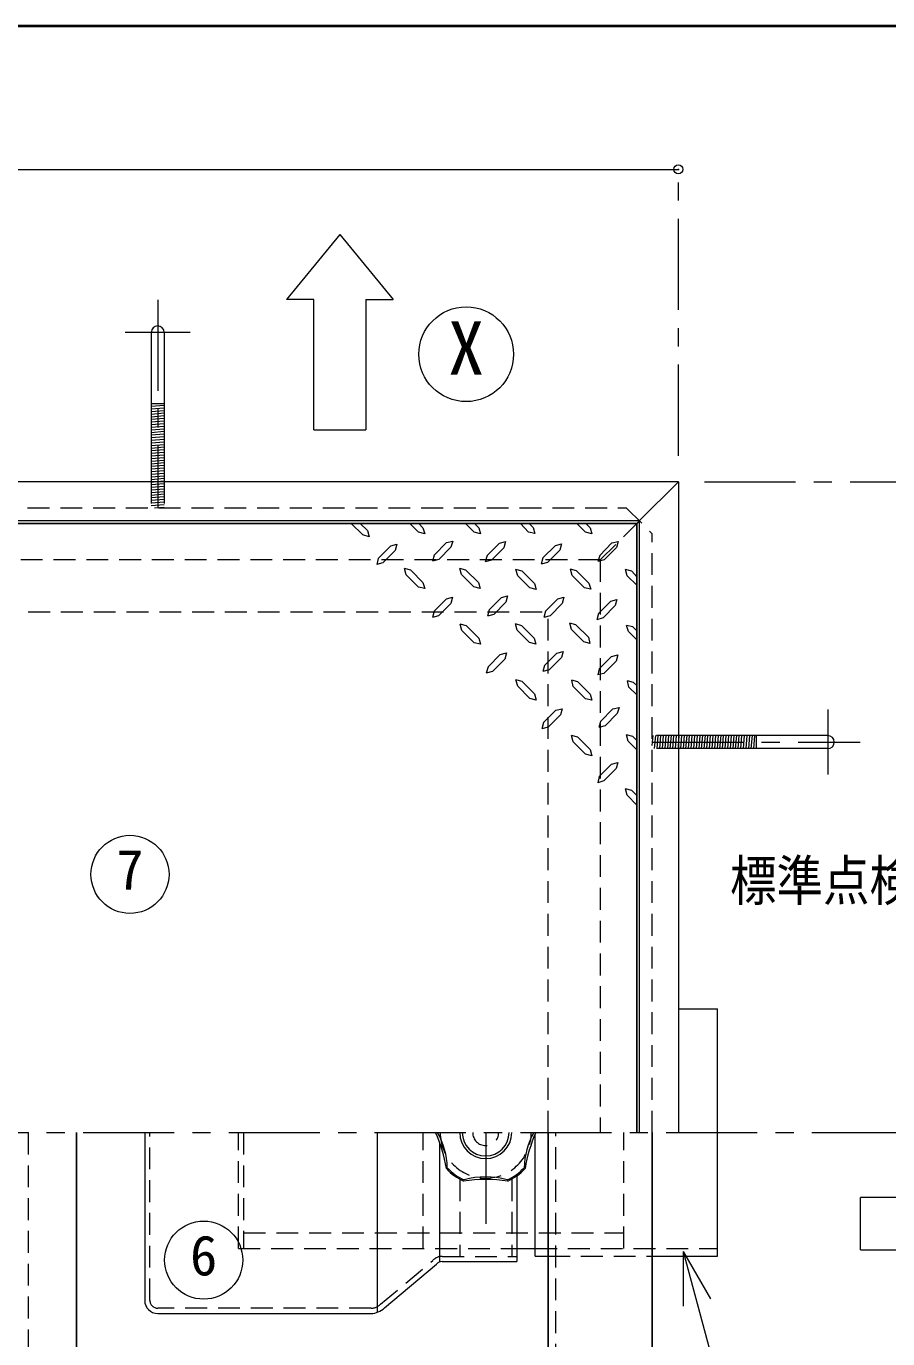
# Model space of a CAD drawing. Units: millimetres at full size, sheet at 1:7; details may follow other scales. Extents: x -1487 to 1348, y -983 to 984.
# Drawn here: x 20 to 351, y 479 to 984 of the extents above; entities that cross this region are included whole.
import ezdxf
from ezdxf.enums import TextEntityAlignment as Align

# ---------------------------------------------------------------- set-up
doc = ezdxf.new("R2010")
doc.units = ezdxf.units.MM
doc.header["$LTSCALE"] = 7
doc.header["$PDMODE"] = 32
doc.header["$PDSIZE"] = 3.5
doc.linetypes.add('CHAIN1', pattern=[8, 5, -1, 1, -1])
doc.linetypes.add('DASHED1', pattern=[1.8, 1.2, -0.6])
doc.layers.add('0-A', color=4, linetype='Continuous', lineweight=9)
doc.styles.add('ＭＳ ゴシック', font='')
doc.styles.get('ＭＳ ゴシック').set_extended_font_data('MS Gothic')

msp = doc.modelspace()

# ---------------------------------------------------------------- linework, layer by layer
at = {"layer": '0-A', "color": 1, "lineweight": 40}
msp.add_line((1347.643, 983.513), (-1487.357, 983.513), dxfattribs=at)
at = {"layer": '0-A'}
for p, q in [((-629.857, 928.513), (270.143, 928.513)), ((140.143, 903.513), (119.643, 878.513)), ((140.143, 903.513), (160.643, 878.513)), ((130.143, 878.513), (119.643, 878.513)), ((130.143, 828.513), (130.143, 878.513)), ((150.143, 878.513), (160.643, 878.513)), ((150.143, 878.513), (150.143, 828.513)), ((72.643, 838.412), (67.643, 838.412)), ((67.643, 837.542), (72.643, 837.95)), ((67.643, 836.538), (72.643, 836.947)), ((67.643, 835.535), (72.643, 835.943)), ((67.643, 834.532), (72.643, 834.94)), ((67.643, 833.528), (72.643, 833.937)), ((67.643, 832.525), (72.643, 832.933)), ((67.643, 831.522), (72.643, 831.93)), ((67.643, 830.518), (72.643, 830.927)), ((67.643, 829.515), (72.643, 829.923)), ((67.643, 828.512), (72.643, 828.92)), ((67.643, 827.508), (72.643, 827.917)), ((67.643, 826.505), (72.643, 826.913)), ((130.143, 828.513), (150.143, 828.513)), ((67.643, 825.502), (72.643, 825.91)), ((67.643, 824.498), (72.643, 824.907)), ((67.643, 823.495), (72.643, 823.903)), ((67.643, 822.492), (72.643, 822.9)), ((67.643, 821.488), (72.643, 821.897)), ((67.643, 820.485), (72.643, 820.893)), ((67.643, 819.482), (72.643, 819.89)), ((67.643, 818.478), (72.643, 818.887)), ((67.643, 817.475), (72.643, 817.883)), ((67.643, 816.472), (72.643, 816.88)), ((67.643, 815.468), (72.643, 815.877)), ((67.643, 814.465), (72.643, 814.873)), ((67.643, 813.462), (72.643, 813.87)), ((67.643, 812.458), (72.643, 812.867)), ((67.643, 811.455), (72.643, 811.863)), ((67.643, 810.452), (72.643, 810.86)), ((67.643, 809.448), (72.643, 809.857)), ((68.476, 808.513), (72.643, 808.853)), ((144.422, 792.513), (148.955, 788.088)), ((147.98, 792.513), (150.68, 789.813)), ((166.955, 792.513), (170.33, 789.138)), ((188.33, 792.513), (191.705, 789.138)), ((191.855, 792.513), (193.505, 790.863)), ((209.457, 792.513), (212.63, 789.213)), ((212.855, 792.513), (214.43, 790.938)), ((231.155, 792.513), (234.53, 789.138)), ((234.605, 792.513), (236.255, 790.863)), ((255.143, 793.513), (254.143, 792.513)), ((194.105, 788.463), (191.705, 789.138)), ((193.505, 790.863), (194.105, 788.463)), ((215.03, 788.613), (212.63, 789.213)), ((214.43, 790.938), (215.03, 788.613)), ((236.93, 788.463), (234.53, 789.138)), ((236.255, 790.863), (236.93, 788.463)), ((154.88, 779.088), (159.68, 783.888)), ((156.68, 777.363), (161.405, 782.088)), ((159.68, 783.888), (162.005, 784.488)), ((162.005, 784.488), (161.405, 782.088)), ((178.13, 778.638), (182.78, 783.363)), ((196.655, 780.138), (201.38, 784.938)), ((198.38, 778.413), (203.105, 783.138)), ((218.105, 779.238), (222.905, 784.038)), ((219.905, 777.513), (224.63, 782.238)), ((222.905, 784.038), (225.23, 784.638)), ((225.23, 784.638), (224.63, 782.238)), ((239.93, 780.213), (244.655, 785.013)), ((241.655, 778.488), (246.38, 783.213)), ((244.655, 785.013), (247.055, 785.613)), ((247.055, 785.613), (246.38, 783.213)), ((154.88, 779.088), (154.28, 776.763)), ((156.68, 777.363), (154.28, 776.763)), ((176.33, 780.363), (175.73, 778.038)), ((178.13, 778.638), (175.73, 778.038)), ((196.655, 780.138), (195.98, 777.813)), ((198.38, 778.413), (195.98, 777.813)), ((218.105, 779.238), (217.505, 776.913)), ((219.905, 777.513), (217.505, 776.913)), ((239.93, 780.213), (239.255, 777.888)), ((241.655, 778.488), (239.255, 777.888)), ((167.33, 774.588), (165.005, 775.188)), ((165.605, 772.788), (165.005, 775.188)), ((165.605, 772.788), (170.33, 768.063)), ((167.33, 774.588), (172.055, 769.788)), ((186.83, 772.863), (186.23, 775.263)), ((188.555, 774.588), (186.23, 775.263)), ((186.83, 772.863), (191.555, 768.138)), ((188.555, 774.588), (193.355, 769.863)), ((210.155, 774.213), (207.755, 774.813)), ((208.43, 772.413), (207.755, 774.813)), ((208.43, 772.413), (213.08, 767.763)), ((210.155, 774.213), (214.88, 769.488)), ((229.355, 772.563), (228.68, 774.963)), ((231.08, 774.288), (228.68, 774.963)), ((229.355, 772.563), (234.08, 767.838)), ((231.08, 774.288), (235.805, 769.563)), ((252.23, 774.213), (249.83, 774.813)), ((250.505, 772.413), (249.83, 774.813)), ((250.505, 772.413), (254.143, 768.776)), ((252.23, 774.213), (254.143, 772.027)), ((193.955, 767.538), (191.555, 768.138)), ((193.355, 769.863), (193.955, 767.538)), ((215.48, 767.088), (213.08, 767.763)), ((214.88, 769.488), (215.48, 767.088)), ((236.48, 767.238), (234.08, 767.838)), ((235.805, 769.563), (236.48, 767.238)), ((176.33, 758.763), (181.055, 763.563)), ((178.055, 757.038), (182.78, 761.763)), ((181.055, 763.563), (183.38, 764.163)), ((183.38, 764.163), (182.78, 761.763)), ((197.48, 759.288), (202.205, 764.013)), ((199.205, 757.563), (203.93, 762.288)), ((202.205, 764.013), (204.53, 764.688)), ((204.53, 764.688), (203.93, 762.288)), ((219.08, 758.763), (223.805, 763.563)), ((220.88, 757.038), (225.53, 761.763)), ((223.805, 763.563), (226.205, 764.163)), ((226.205, 764.163), (225.53, 761.763)), ((239.48, 757.938), (244.205, 762.663)), ((176.33, 758.763), (175.655, 756.438)), ((178.055, 757.038), (175.655, 756.438)), ((197.48, 759.288), (196.805, 756.888)), ((199.205, 757.563), (196.805, 756.888)), ((219.08, 758.763), (218.48, 756.438)), ((220.88, 757.038), (218.48, 756.438)), ((239.48, 757.938), (238.805, 755.538)), ((241.205, 756.213), (245.93, 760.938)), ((188.705, 753.138), (186.38, 753.813)), ((186.98, 751.413), (186.38, 753.813)), ((186.98, 751.413), (191.705, 746.688)), ((188.705, 753.138), (193.505, 748.413)), ((210.005, 753.213), (207.605, 753.888)), ((208.28, 751.488), (207.605, 753.888)), ((208.28, 751.488), (213.005, 746.763)), ((210.005, 753.213), (214.73, 748.488)), ((230.78, 753.513), (228.455, 754.188)), ((229.055, 751.788), (228.455, 754.188)), ((229.055, 751.788), (233.78, 747.063)), ((230.78, 753.513), (235.58, 748.788)), ((241.205, 756.213), (238.805, 755.538)), ((252.68, 752.763), (250.28, 753.363)), ((250.955, 750.963), (250.28, 753.363)), ((252.68, 752.763), (254.143, 751.301)), ((194.105, 746.088), (191.705, 746.688)), ((193.505, 748.413), (194.105, 746.088)), ((215.405, 746.088), (213.005, 746.763)), ((214.73, 748.488), (215.405, 746.088)), ((236.18, 746.388), (233.78, 747.063)), ((235.58, 748.788), (236.18, 746.388)), ((250.955, 750.963), (254.143, 747.776)), ((218.78, 737.988), (223.505, 742.713)), ((239.78, 736.638), (244.505, 741.438)), ((244.505, 741.438), (246.905, 742.038)), ((246.905, 742.038), (246.23, 739.638)), ((197.03, 737.388), (196.355, 734.988)), ((198.755, 735.663), (203.48, 740.388)), ((218.78, 737.988), (218.105, 735.588)), ((220.505, 736.263), (218.105, 735.588)), ((220.505, 736.263), (225.23, 740.988)), ((239.78, 736.638), (239.18, 734.313)), ((241.58, 734.913), (246.23, 739.638)), ((198.755, 735.663), (196.355, 734.988)), ((208.43, 730.038), (207.755, 732.438)), ((210.155, 731.763), (207.755, 732.438)), ((210.155, 731.763), (214.88, 727.038)), ((231.53, 731.688), (229.205, 732.288)), ((229.805, 729.888), (229.205, 732.288)), ((231.53, 731.688), (236.33, 726.888)), ((241.58, 734.913), (239.18, 734.313)), ((251.18, 729.663), (250.58, 732.063)), ((252.98, 731.463), (250.58, 732.063)), ((252.98, 731.463), (254.143, 730.301)), ((208.43, 730.038), (213.08, 725.313)), ((214.88, 727.038), (215.48, 724.638)), ((229.805, 729.888), (234.53, 725.163)), ((236.33, 726.888), (236.93, 724.563)), ((251.18, 729.663), (254.143, 726.701)), ((215.48, 724.638), (213.08, 725.313)), ((236.93, 724.563), (234.53, 725.163)), ((240.23, 716.463), (244.955, 721.263)), ((244.955, 721.263), (247.355, 721.863)), ((247.355, 721.863), (246.68, 719.463)), ((218.405, 716.013), (217.73, 713.613)), ((218.405, 716.013), (223.13, 720.738)), ((220.13, 714.288), (224.855, 719.013)), ((240.23, 716.463), (239.63, 714.138)), ((242.03, 714.738), (246.68, 719.463)), ((220.13, 714.288), (217.73, 713.613)), ((231.53, 710.388), (229.13, 710.988)), ((229.805, 708.588), (229.13, 710.988)), ((242.03, 714.738), (239.63, 714.138)), ((250.88, 708.888), (250.205, 711.288)), ((252.605, 710.688), (250.205, 711.288)), ((270.143, 706.846), (270.483, 711.013)), ((271.078, 706.013), (271.486, 711.013)), ((272.081, 706.013), (272.49, 711.013)), ((273.085, 706.013), (273.493, 711.013)), ((274.088, 706.013), (274.496, 711.013)), ((275.091, 706.013), (275.5, 711.013)), ((276.095, 706.013), (276.503, 711.013)), ((277.098, 706.013), (277.506, 711.013)), ((278.101, 706.013), (278.51, 711.013)), ((279.105, 706.013), (279.513, 711.013)), ((280.108, 706.013), (280.516, 711.013)), ((281.111, 706.013), (281.52, 711.013)), ((282.115, 706.013), (282.523, 711.013)), ((283.118, 706.013), (283.526, 711.013)), ((284.121, 706.013), (284.53, 711.013)), ((285.125, 706.013), (285.533, 711.013)), ((286.128, 706.013), (286.536, 711.013)), ((287.131, 706.013), (287.54, 711.013)), ((288.135, 706.013), (288.543, 711.013)), ((289.138, 706.013), (289.546, 711.013)), ((290.141, 706.013), (290.55, 711.013)), ((291.145, 706.013), (291.553, 711.013)), ((292.148, 706.013), (292.556, 711.013)), ((293.151, 706.013), (293.56, 711.013)), ((294.155, 706.013), (294.563, 711.013)), ((295.158, 706.013), (295.566, 711.013)), ((296.161, 706.013), (296.57, 711.013)), ((297.165, 706.013), (297.573, 711.013)), ((298.168, 706.013), (298.576, 711.013)), ((299.171, 706.013), (299.58, 711.013)), ((300.041, 711.013), (300.041, 706.013)), ((229.805, 708.588), (234.53, 703.938)), ((231.53, 710.388), (236.255, 705.663)), ((250.88, 708.888), (254.143, 705.495)), ((252.605, 710.688), (254.143, 709.151)), ((236.93, 703.263), (234.53, 703.938)), ((236.255, 705.663), (236.93, 703.263)), ((239.78, 695.313), (244.505, 700.038)), ((241.58, 693.588), (246.23, 698.313)), ((244.505, 700.038), (246.905, 700.713)), ((246.905, 700.713), (246.23, 698.313)), ((239.78, 695.313), (239.18, 692.913)), ((241.58, 693.588), (239.18, 692.913)), ((250.505, 688.113), (249.83, 690.513)), ((252.23, 689.913), (249.83, 690.513)), ((250.505, 688.113), (254.143, 684.33)), ((252.23, 689.913), (254.143, 688.001)), ((154.436, 558.513), (154.436, 489.41)), ((178.445, 554.637), (178.445, 508.793)), ((390.143, 533.513), (340.143, 533.513)), ((340.143, 513.513), (340.143, 533.513)), ((208.143, 513.963), (215.143, 513.963)), ((340.143, 513.513), (390.143, 513.513))]:
    msp.add_line(p, q, dxfattribs=at)
at = {"layer": '0-A', "linetype": 'CHAIN1'}
for p, q in [((270.143, 818.513), (270.143, 928.513)), ((70.143, 878.412), (70.143, 798.513)), ((82.643, 865.912), (57.643, 865.912)), ((280.143, 808.513), (515.143, 808.513)), ((327.541, 721.013), (327.541, 696.013)), ((260.143, 708.513), (340.041, 708.513)), ((-686.524, 558.513), (515.143, 558.513)), ((196.143, 558.513), (196.143, 523.513))]:
    msp.add_line(p, q, dxfattribs=at)
at = {"layer": '0-A', "color": 7, "lineweight": 18}
for p, q in [((67.643, 865.912), (67.643, 808.513)), ((72.643, 865.912), (72.643, 808.513)), ((270.143, 808.513), (-629.857, 808.513)), ((255.143, 793.513), (270.143, 808.513)), ((270.143, 808.513), (270.143, 558.513)), ((255.143, 793.513), (-614.857, 793.513)), ((255.143, 793.513), (255.143, 558.513)), ((327.541, 711.013), (270.143, 711.013)), ((327.541, 706.013), (270.143, 706.013)), ((270.143, 606.013), (285.143, 606.013)), ((285.143, 511.013), (285.143, 606.013)), ((65.143, 558.513), (65.143, 494.013)), ((215.143, 511.013), (215.143, 557.911)), ((208.143, 541.892), (208.143, 508.963)), ((215.143, 511.013), (220.143, 511.013)), ((260.143, 511.013), (285.143, 511.013)), ((272.048, 512.859), (282.548, 494.673)), ((272.048, 512.859), (272.048, 491.859)), ((272.048, 512.859), (286.001, 460.784)), ((157.216, 491.222), (177.254, 508.016)), ((179.441, 508.963), (208.143, 508.963)), ((70.143, 489.013), (152.113, 489.013))]:
    msp.add_line(p, q, dxfattribs=at)
at = {"layer": '0-A', "linetype": 'DASHED1'}
for p, q in [((67.643, 808.445), (68.476, 808.513)), ((67.643, 808.513), (67.643, 798.513)), ((67.643, 807.442), (72.643, 807.85)), ((67.643, 806.438), (72.643, 806.847)), ((72.643, 808.513), (72.643, 798.513)), ((67.643, 805.435), (72.643, 805.843)), ((67.643, 804.432), (72.643, 804.84)), ((67.643, 803.428), (72.643, 803.837)), ((67.643, 802.425), (72.643, 802.833)), ((67.643, 801.422), (72.643, 801.83)), ((67.643, 800.418), (72.643, 800.827)), ((67.643, 799.415), (72.643, 799.823)), ((68.883, 798.513), (72.643, 798.82)), ((250.143, 798.513), (260.143, 788.513)), ((240.143, 778.513), (254.143, 792.513)), ((260.143, 558.513), (260.143, 788.513)), ((240.143, 778.513), (-396.919, 778.513)), ((240.143, 778.513), (240.143, 558.513)), ((-395.409, 758.513), (220.143, 758.513)), ((220.143, 558.513), (220.143, 758.513)), ((270.143, 711.013), (260.143, 711.013)), ((260.143, 707.254), (260.45, 711.013)), ((261.045, 706.013), (261.453, 711.013)), ((262.048, 706.013), (262.456, 711.013)), ((263.051, 706.013), (263.46, 711.013)), ((264.055, 706.013), (264.463, 711.013)), ((265.058, 706.013), (265.466, 711.013)), ((266.061, 706.013), (266.47, 711.013)), ((267.065, 706.013), (267.473, 711.013)), ((268.068, 706.013), (268.476, 711.013)), ((269.071, 706.013), (269.48, 711.013)), ((270.143, 706.013), (260.143, 706.013)), ((270.075, 706.013), (270.143, 706.846)), ((67.143, 494.013), (67.143, 558.513)), ((101.143, 513.963), (101.143, 558.513)), ((103.143, 558.513), (103.143, 513.963)), ((172.143, 513.963), (172.143, 558.513)), ((249.143, 513.963), (249.143, 558.513)), ((186.143, 540.617), (186.143, 510.963)), ((206.143, 540.617), (206.143, 510.963)), ((103.143, 519.963), (249.143, 519.963)), ((101.143, 513.963), (208.143, 513.963)), ((155.758, 492.591), (175.796, 509.385)), ((179.441, 510.963), (208.143, 510.963)), ((215.143, 513.963), (285.143, 513.963)), ((220.143, 511.013), (260.143, 511.013)), ((152.113, 491.013), (70.143, 491.013))]:
    msp.add_line(p, q, dxfattribs=at)
at = {"layer": '0-A', "color": 5, "lineweight": 25}
for p, q in [((254.143, 792.513), (-398.315, 792.513)), ((254.143, 558.513), (254.143, 792.513)), ((38.893, 385.171), (38.893, 558.513)), ((220.143, 558.513), (220.143, 358.513)), ((260.143, 558.513), (260.143, 328.513))]:
    msp.add_line(p, q, dxfattribs=at)
at = {"layer": '0-A', "color": 7, "linetype": 'DASHED1', "lineweight": 18}
for p, q in [((20.393, 558.513), (20.393, 362.529)), ((223.143, 355.513), (223.143, 558.513))]:
    msp.add_line(p, q, dxfattribs=at)
at = {"layer": '0-A', "linetype": 'DASHED1'}
msp.add_lwpolyline([(-619.857, 558.513), (-619.857, 788.513), (-609.857, 798.513), (250.143, 798.513)], dxfattribs=at)
at = {"layer": '0-A'}
for points in [[(170.405, 792.513), (172.055, 790.863), (172.73, 788.538), (170.33, 789.138)], [(150.68, 789.813), (151.355, 787.413), (148.955, 788.088)], [(176.33, 780.363), (181.055, 785.163), (183.455, 785.763), (182.78, 783.363)], [(201.38, 784.938), (203.705, 785.538), (203.105, 783.138)], [(172.055, 769.788), (172.73, 767.463), (170.33, 768.063)], [(244.205, 762.663), (246.53, 763.338), (245.93, 760.938)], [(197.03, 737.388), (201.755, 742.113), (204.08, 742.788), (203.48, 740.388)], [(223.505, 742.713), (225.905, 743.313), (225.23, 740.988)], [(223.13, 720.738), (225.53, 721.338), (224.855, 719.013)]]:
    msp.add_lwpolyline(points, dxfattribs=at)
at = {"layer": '0-A', "color": 7, "lineweight": 18}
for centre, radius in [((188.643, 857.513), 18.2), ((59.492, 657.697), 15), ((87.81, 509.511), 15)]:
    msp.add_circle(centre, radius, dxfattribs=at)
for centre, radius, start, end in [((70.143, 865.912), 2.5, 0, 180), ((327.541, 708.513), 2.5, 270, 90), ((126.762, 535.97), 54.951, 9.11306, 24.21987), ((152.323, 544.275), 29.075, 1.44958, 29.32092), ((196.143, 558.513), 9, 180, 0), ((239.962, 544.275), 29.075, 150.67908, 178.55042), ((265.524, 535.97), 54.951, 155.78013, 170.88694), ((196.143, 558.513), 20.5, 222.46304, 245.53696), ((196.143, 558.513), 20, 222.46304, 245.53696), ((196.143, 558.513), 20, 294.46304, 317.53696), ((196.143, 558.513), 20.5, 294.46304, 317.53696), ((196.143, 485.562), 54.951, 81.11306, 98.88694), ((196.143, 512.439), 29.075, 73.44958, 106.55042), ((179.441, 505.963), 3, 90, 136.80874), ((70.143, 494.013), 5, 180, 270), ((152.113, 496.013), 7, 270, 316.80874)]:
    msp.add_arc(centre, radius, start, end, dxfattribs=at)
at = {"layer": '0-A', "linetype": 'DASHED1'}
for centre, radius, start, end in [((196.143, 558.513), 17.5, 180, 0), ((196.143, 558.513), 5, 180, 0), ((179.441, 505.963), 5, 90, 136.80874), ((70.143, 494.013), 3, 180, 270), ((152.113, 496.013), 5, 270, 316.80874)]:
    msp.add_arc(centre, radius, start, end, dxfattribs=at)
at = {"layer": '0-A'}
msp.add_arc((196.143, 558.513), 10, 180, 0, dxfattribs=at)
msp.add_point((270.143, 928.513), dxfattribs=at)

# ---------------------------------------------------------------- texts
at = {"layer": '0-A', "color": 7, "style": 'ＭＳ ゴシック'}
for s, height, p in [('X', 20.53, (181.643, 843.513)), ('7', 15.4, (54.242, 647.197)), ('6', 15.4, (82.56, 499.011))]:
    msp.add_text(s, height=height, dxfattribs=at).set_placement(p, align=Align.BOTTOM_LEFT)
at = {"layer": '0-A', "color": 7, "style": 'ＭＳ ゴシック', "width": 0.85}
msp.add_text('標準点検蓋伏せ図', height=15.4, dxfattribs=at).set_placement((290.009, 643.013), align=Align.BOTTOM_LEFT)

doc.saveas('drawing.dxf')
